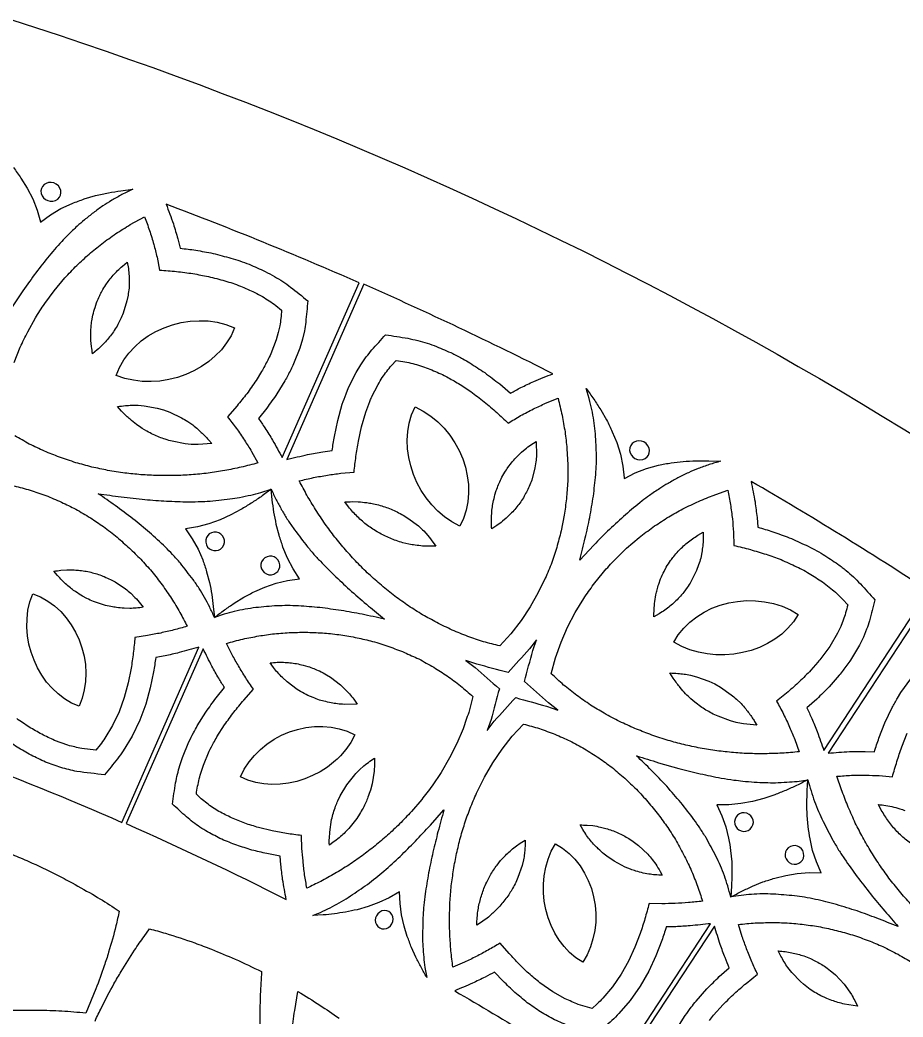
# Model space of a CAD drawing. Extents: x 10 to 990, y 10 to 990.
# Drawn here: x 649.5 to 756.5, y 846.1 to 966.9 of the extents above; entities that cross this region are included whole.
import ezdxf

# ---------------------------------------------------------------- set-up
doc = ezdxf.new("R2010")
doc.units = 0

msp = doc.modelspace()

# ---------------------------------------------------------------- linework, layer by layer
msp.add_lwpolyline([(648.54, 966.93), (651.4, 966), (654.26, 965.07), (657.11, 964.11), (659.95, 963.14), (662.78, 962.15), (665.61, 961.15), (668.43, 960.13), (671.24, 959.09), (674.04, 958.03), (676.83, 956.96), (679.62, 955.87), (682.39, 954.77), (685.16, 953.65), (687.92, 952.51), (690.67, 951.36), (693.41, 950.19), (696.15, 949), (698.87, 947.8), (701.59, 946.58), (704.3, 945.34), (707, 944.09), (709.69, 942.83), (712.37, 941.55), (715.04, 940.25), (717.71, 938.94), (720.36, 937.61), (723.01, 936.26), (725.64, 934.9), (728.27, 933.53), (730.88, 932.13), (733.49, 930.73), (736.09, 929.31), (738.68, 927.87), (741.26, 926.42), (743.83, 924.95), (746.39, 923.47), (748.94, 921.97), (751.48, 920.46), (754.01, 918.93), (756.53, 917.39), (759.04, 915.84)])
for points in [[(648.73, 949.06, -0.006482), (649.64, 947.77), (650.39, 946.56), (651.06, 945.25), (651.6, 943.86), (652, 942.48), (651.99, 942.47), (652.01, 942.44), (653.21, 943.31), (654.48, 944.07), (655.84, 944.7, -0.005993), (657.31, 945.23), (658.68, 945.64, -0.004539), (660.25, 945.97, -0.005183), (661.75, 946.23), (663.19, 946.41, 0.00704), (661.88, 945.77, 0.007037), (660.64, 945.07, 0.007346), (659.56, 944.39, 0.006828), (658.42, 943.56, 0.008319), (657.34, 942.7, 0.006422), (656.44, 941.93, 0.007886), (655.35, 940.88, 0.006685), (654.57, 940.08, 0.004213), (652.85, 938.11, 0.003002), (651.25, 936.04, 0.003605), (649.69, 933.84), (648.31, 931.78)], [(648.81, 925.42), (649.55, 927.27, -0.004389), (650.45, 929.13), (651.38, 930.82, -0.004314), (652.51, 932.55), (653.66, 934.12), (654.95, 935.66, -0.005008), (656.4, 937.18, -0.004978), (657.89, 938.55, -0.001008), (659.42, 939.8, -0.005139), (661.14, 941.03, -0.004987), (662.87, 942.12), (664.61, 943.08, -0.005447), (665.22, 941.42, -0.006071), (665.73, 939.73, -0.006066), (666.13, 938.18), (666.44, 936.61, -0.004158), (668.49, 936.45, -0.005153), (670.47, 936.19, -0.001127), (672.36, 935.84, -0.003793), (674.36, 935.31, -0.006777), (675.3, 935.02, -0.009289), (676.23, 934.68, -0.001068), (677.97, 933.91, -0.006663), (678.9, 933.4, -0.008596), (679.72, 932.89, -0.007647), (680.52, 932.33), (681.23, 931.76), (681.23, 931.76, -0.007162), (681.14, 930.77, -0.008583), (681, 929.87), (680.82, 929.04), (680.57, 928.17), (679.91, 926.45, -0.009757), (679.18, 925, -0.016739), (678.79, 924.32), (678.13, 923.22, -0.004066), (677.01, 921.64, -0.002935), (675.83, 920.18), (674.66, 918.83, -0.005789), (675.74, 917.44, -0.006047), (676.73, 915.99, -0.005944), (677.59, 914.64), (678.36, 913.25, -0.002495), (676.32, 912.73, -0.002814), (674.33, 912.32, -0.002955), (672.32, 912.01, -0.002636), (670.28, 911.81, -0.002794), (668.25, 911.71, -0.002935), (666.2, 911.71, -0.002478), (664.18, 911.82, 0.001086), (662.23, 912.02, -0.002367), (660.14, 912.35, 0.001131), (658.24, 912.75, 0.00127), (656.29, 913.28, -0.002791), (654.29, 913.95, 0.001011), (652.48, 914.67, 0.001049), (650.65, 915.54, 0.001099), (648.88, 916.52, 0.001308)], [(648.82, 910.47, -0.001039), (650.75, 909.96, -0.001043), (652.64, 909.32, -0.004491), (654.54, 908.5, -0.001168), (656.28, 907.65, -0.004458), (658.05, 906.6, -0.001172), (659.65, 905.53, -0.004928), (661.28, 904.25, -0.004478), (662.78, 902.92, -0.001188), (664.16, 901.58, -0.001215), (665.49, 900.1, -0.004659), (666.75, 898.46, -0.005262), (667.88, 896.83, -0.005261), (668.9, 895.14, -0.001052), (669.78, 893.46, -0.002377), (668.15, 893.01, -0.003386), (666.57, 892.64, -0.002275), (664.97, 892.34), (663.45, 892.11, -0.003552), (663.25, 890.21, -0.004682), (662.99, 888.37), (662.63, 886.62), (662.14, 884.83), (661.52, 883.11), (660.75, 881.45), (659.82, 879.89, -0.006589), (659.25, 879.09), (658.72, 878.43), (658.72, 878.43), (657, 878.63, 0.001121), (655.33, 879.04), (653.71, 879.63, 0.00111), (652.16, 880.37, 0.001086), (650.64, 881.24, -0.003263), (649.13, 882.27, -0.00206)], [(760.18, 897.48), (747.44, 878.09, -0.004948), (750.05, 878.27, -0.005308), (751.93, 878.29), (753.06, 878.26, -0.003786), (753.61, 879.91), (754.32, 881.75), (755.2, 883.6, -0.008292), (755.85, 884.75), (756.26, 885.45), (757.47, 887.11)], [(757.65, 859.6, -0.002627), (756.26, 861.16, -0.002704), (754.98, 862.75, -0.003038), (753.79, 864.39, -0.002631), (752.68, 866.11, -0.002697), (751.65, 867.87, 0.001253), (750.75, 869.61, -0.002059), (749.9, 871.54, -0.002966), (749.16, 873.42, 0.00098), (748.53, 875.28, -0.005425), (750.28, 875.4, -0.005209), (752.02, 875.41, -0.005576), (753.64, 875.36), (755.25, 875.22, -0.003118), (755.79, 877.08, -0.003619), (756.38, 878.84), (757.04, 880.51)], [(757.58, 867.05, -0.023407), (756.36, 868.05, -0.008108), (755.79, 868.61, -0.010185), (755.26, 869.2, -0.008238), (754.77, 869.83, -0.010225), (754.32, 870.49, -0.006371), (753.9, 871.19), (753.55, 871.86), (753.55, 871.86, -0.007149), (754.43, 871.75), (755.17, 871.62, -0.011467), (756.15, 871.34, -0.011545), (756.77, 871.14, -0.010777)], [(648.6, 865.8, -0.007783), (650.59, 864.96, -0.010186), (653.91, 863.39, -0.010067), (655.84, 862.36, -0.005437), (658.64, 860.78, -0.009944), (660.92, 859.35), (661.55, 858.94, -0.006831), (661.15, 857.17, -0.011075), (660.26, 853.96, -0.0096), (659.72, 852.31, -0.003502), (658.72, 849.52), (657.51, 846.58, 0.004732), (654.57, 846.82, 0.004578), (651.71, 846.92, 0.006073), (648.65, 846.89, 0.006043)], [(658.62, 845.63, -0.00597), (659.4, 847.27, -0.008679), (660.91, 850.14, -0.008318), (661.79, 851.63, -0.002868), (663.41, 854.22, -0.008584), (664.56, 855.88), (665.23, 856.8, -0.006664), (667.17, 856.26, -0.010791), (670.7, 855.09, -0.009835), (672.72, 854.32, -0.004728), (675.58, 853.13, -0.002396), (678.8, 851.63, 0.001779), (678.63, 848.86, 0.001617), (678.57, 846.15, 0.00286), (678.6, 843.21, 0.00287)], [(729.05, 844.56), (730.14, 846.3, -0.006968), (730.85, 847.29, -0.006765), (731.46, 848.05), (732.76, 849.53, -0.004349), (734.26, 851.01), (735.46, 852.07, -0.004631), (734.96, 853.31, -0.003391), (734.38, 854.88, 0.001505), (733.68, 857.13), (733.68, 857.13), (720.98, 837.78, -0.013282)], [(733.06, 845.69, -0.0124), (733.58, 846.34), (734.73, 847.62, -0.004657), (736.11, 848.97, -0.003809), (737.51, 850.19), (738.9, 851.3, -0.003766), (738.19, 852.82, -0.003853), (737.57, 854.39, -0.004019), (737.04, 855.84), (736.58, 857.33, -0.004908), (738.62, 857.51, -0.005088), (740.59, 857.57, -0.001313), (742.51, 857.52, -0.005057), (744.56, 857.33, -0.005342), (746.53, 857.03, -0.00525), (748.49, 856.6, -0.005606), (750.42, 856.06, -0.005024), (752.31, 855.39, -0.001153), (754.09, 854.64, -0.005319), (755.94, 853.71, -0.005422), (757.66, 852.7, -0.000999)], [(682.44, 844.26, -0.003427), (682.81, 846.89), (683.2, 849.2, -0.005532), (685.86, 847.55, -0.00429), (688.18, 845.99, -0.004533)]]:
    msp.add_lwpolyline(points, format="xyb")
for points in [[(653.83, 945.06), (654.09, 945.22), (654.29, 945.45), (654.42, 945.71), (654.48, 945.99), (654.46, 946.26), (654.36, 946.55), (654.18, 946.81), (653.92, 947.02), (653.62, 947.17), (653.3, 947.22), (652.99, 947.21), (652.71, 947.11), (652.46, 946.97), (652.26, 946.76), (652.12, 946.5), (652.05, 946.2), (652.08, 945.89), (652.2, 945.6), (652.38, 945.36), (652.61, 945.17), (652.89, 945.04), (653.19, 944.97), (653.51, 944.97), (653.83, 945.06)], [(675.52, 929.63), (675.1, 928.67), (674.55, 927.79), (673.93, 926.97), (673.19, 926.22), (672.4, 925.54), (671.53, 924.93), (670.58, 924.41), (669.61, 923.97), (668.59, 923.61), (667.55, 923.34), (666.48, 923.17), (665.4, 923.1), (664.33, 923.13), (663.27, 923.26), (662.21, 923.5), (661.19, 923.86), (661.58, 924.83), (662.11, 925.73), (662.71, 926.56), (663.42, 927.32), (664.21, 928.03), (665.07, 928.65), (665.99, 929.18), (666.98, 929.63), (668, 929.99), (669.06, 930.27), (670.14, 930.43), (671.22, 930.48), (672.33, 930.45), (673.41, 930.29), (674.48, 930.03), (675.52, 929.63)], [(697.4, 920.03), (698.39, 919.54), (699.32, 918.92), (700.16, 918.23), (700.94, 917.46), (701.63, 916.61), (702.23, 915.7), (702.76, 914.75), (703.18, 913.75), (703.51, 912.73), (703.73, 911.68), (703.86, 910.63), (703.88, 909.58), (703.78, 908.54), (703.58, 907.52), (703.26, 906.53), (702.82, 905.6), (701.86, 906.1), (700.97, 906.71), (700.15, 907.41), (699.41, 908.18), (698.73, 909.02), (698.14, 909.92), (697.63, 910.87), (697.21, 911.86), (696.87, 912.88), (696.63, 913.91), (696.48, 914.97), (696.45, 916.02), (696.51, 917.06), (696.69, 918.08), (696.98, 919.08), (697.4, 920.03)], [(724.99, 913.67), (725.27, 913.79), (725.51, 913.98), (725.67, 914.21), (725.78, 914.48), (725.8, 914.76), (725.75, 915.05), (725.62, 915.34), (725.4, 915.59), (725.12, 915.79), (724.82, 915.89), (724.51, 915.93), (724.22, 915.88), (723.95, 915.78), (723.72, 915.61), (723.54, 915.37), (723.42, 915.09), (723.4, 914.77), (723.47, 914.47), (723.61, 914.2), (723.8, 913.98), (724.05, 913.8), (724.34, 913.68), (724.65, 913.63), (724.99, 913.67)], [(672.11, 903.32), (672.26, 903.06), (672.47, 902.85), (672.73, 902.71), (673, 902.63), (673.28, 902.62), (673.56, 902.69), (673.83, 902.82), (674.05, 903.04), (674.22, 903.31), (674.3, 903.6), (674.3, 903.89), (674.22, 904.15), (674.07, 904.4), (673.87, 904.61), (673.61, 904.77), (673.32, 904.87), (673, 904.87), (672.71, 904.79), (672.46, 904.64), (672.27, 904.45), (672.12, 904.2), (672.04, 903.92), (672.03, 903.63), (672.11, 903.32)], [(680.92, 901.22), (680.76, 901.5), (680.57, 901.71), (680.32, 901.86), (680.04, 901.95), (679.75, 901.96), (679.46, 901.89), (679.19, 901.76), (678.97, 901.55), (678.8, 901.28), (678.72, 900.99), (678.72, 900.7), (678.79, 900.42), (678.94, 900.17), (679.13, 899.96), (679.39, 899.8), (679.68, 899.71), (679.99, 899.7), (680.28, 899.78), (680.53, 899.92), (680.75, 900.11), (680.9, 900.34), (680.99, 900.62), (680.99, 900.9), (680.92, 901.22)], [(656.68, 883.77), (655.77, 884.16), (654.92, 884.68), (654.14, 885.27), (653.42, 885.95), (652.75, 886.7), (652.17, 887.53), (651.66, 888.41), (651.23, 889.34), (650.87, 890.31), (650.61, 891.3), (650.43, 892.32), (650.36, 893.36), (650.37, 894.38), (650.49, 895.41), (650.71, 896.42), (651.06, 897.4), (652, 897.01), (652.88, 896.51), (653.7, 895.92), (654.45, 895.24), (655.13, 894.47), (655.72, 893.64), (656.25, 892.76), (656.68, 891.82), (657.03, 890.85), (657.28, 889.85), (657.44, 888.82), (657.5, 887.79), (657.45, 886.76), (657.3, 885.75), (657.05, 884.74), (656.68, 883.77)], [(743.84, 894.88), (743.27, 894.01), (742.58, 893.22), (741.83, 892.52), (740.98, 891.9), (740.09, 891.36), (739.13, 890.9), (738.11, 890.54), (737.08, 890.27), (736.01, 890.08), (734.94, 889.99), (733.86, 889.99), (732.79, 890.11), (731.73, 890.31), (730.71, 890.62), (729.71, 891.02), (728.76, 891.55), (729.3, 892.44), (729.97, 893.24), (730.7, 893.96), (731.53, 894.6), (732.42, 895.16), (733.37, 895.64), (734.37, 896), (735.41, 896.29), (736.48, 896.47), (737.57, 896.57), (738.67, 896.56), (739.74, 896.43), (740.83, 896.21), (741.87, 895.88), (742.88, 895.44), (743.84, 894.88)], [(736.14, 869.49), (736.26, 869.21), (736.43, 868.97), (736.65, 868.79), (736.91, 868.66), (737.18, 868.61), (737.48, 868.63), (737.76, 868.71), (738.02, 868.89), (738.22, 869.14), (738.35, 869.41), (738.4, 869.7), (738.37, 869.96), (738.26, 870.24), (738.1, 870.47), (737.87, 870.67), (737.59, 870.82), (737.28, 870.87), (736.98, 870.84), (736.71, 870.74), (736.49, 870.58), (736.3, 870.36), (736.18, 870.1), (736.12, 869.81), (736.14, 869.49)], [(717.71, 852.75), (716.88, 853.28), (716.12, 853.93), (715.45, 854.64), (714.85, 855.44), (714.32, 856.29), (713.88, 857.2), (713.52, 858.15), (713.25, 859.14), (713.06, 860.15), (712.96, 861.17), (712.95, 862.21), (713.05, 863.24), (713.23, 864.26), (713.52, 865.24), (713.91, 866.21), (714.41, 867.11), (715.28, 866.58), (716.06, 865.94), (716.77, 865.22), (717.4, 864.42), (717.94, 863.56), (718.39, 862.64), (718.77, 861.69), (719.04, 860.69), (719.22, 859.67), (719.3, 858.64), (719.29, 857.61), (719.18, 856.58), (718.96, 855.57), (718.65, 854.6), (718.24, 853.64), (717.71, 852.75)], [(744.49, 865.97), (744.38, 866.27), (744.23, 866.51), (744, 866.7), (743.74, 866.83), (743.46, 866.89), (743.17, 866.87), (742.88, 866.79), (742.62, 866.61), (742.41, 866.37), (742.28, 866.11), (742.23, 865.82), (742.26, 865.53), (742.36, 865.26), (742.52, 865.02), (742.75, 864.82), (743.01, 864.69), (743.32, 864.62), (743.62, 864.65), (743.9, 864.75), (744.14, 864.9), (744.33, 865.11), (744.46, 865.36), (744.51, 865.65), (744.49, 865.97)], [(693.39, 858.96), (693.11, 858.83), (692.89, 858.63), (692.73, 858.39), (692.62, 858.13), (692.58, 857.86), (692.61, 857.57), (692.71, 857.31), (692.9, 857.08), (693.13, 856.9), (693.39, 856.8), (693.67, 856.79), (693.94, 856.85), (694.19, 856.97), (694.41, 857.16), (694.59, 857.4), (694.71, 857.68), (694.75, 857.98), (694.7, 858.27), (694.59, 858.53), (694.44, 858.73), (694.22, 858.89), (693.96, 858.99), (693.68, 859.02), (693.39, 858.96)]]:
    msp.add_lwpolyline(points, close=True)
for points in [[(681.3, 913.89), (690.61, 935.08, 0.013098), (667.23, 944.6, -0.001447), (668.11, 942.22, -0.003824), (668.65, 940.4), (668.95, 939.26, -0.005336), (670.81, 939.03, -0.001286), (672.91, 938.64, -0.003702), (675.09, 938.06, -0.006594), (676.17, 937.73, -0.008119), (677.29, 937.32, -0.001098), (679.25, 936.45, -0.006132), (680.37, 935.84, -0.008407), (681.36, 935.23, -0.005993), (682.32, 934.55, -0.001259), (684.39, 932.9, -0.004169), (684.14, 930.3, -0.007625), (683.98, 929.24), (683.75, 928.23), (683.43, 927.17), (682.68, 925.24, -0.008833), (681.98, 923.85, -0.016802), (681.61, 923.18), (680.66, 921.63, -0.003624), (679.42, 919.9), (678.41, 918.65, -0.006727), (679.2, 917.49, -0.005784), (680.13, 916.01, -0.001441), (681.3, 913.89)], [(662.52, 937.58), (662.66, 936.79, -0.007262), (662.73, 935.91, -0.010314), (662.75, 935.12), (662.73, 934.42, -0.007648), (662.61, 933.57), (662.48, 932.88), (662.04, 931.4, -0.008034), (661.71, 930.65), (661.39, 930.02, -0.008382), (660.95, 929.31, -0.010194), (660.5, 928.67, -0.010528), (660.01, 928.07, -0.009771), (659.47, 927.5, -0.007454), (658.88, 926.95), (658.32, 926.48, -0.006907), (658.18, 927.34), (658.1, 928.07, -0.011351), (658.11, 929.13, -0.01827), (658.14, 929.77, -0.011985), (658.22, 930.47), (658.35, 931.16, -0.011914), (658.61, 932.1), (658.78, 932.64, -0.011546), (659.18, 933.53, -0.01483), (659.47, 934.09, -0.012521), (659.91, 934.81, -0.012113), (660.31, 935.39, -0.011593), (660.81, 935.99, -0.008817), (661.35, 936.56, -0.010251), (661.94, 937.11), (662.52, 937.58)], [(714.09, 924.06, 0.013328), (691.2, 934.89), (681.84, 913.66, -0.004948), (684.38, 914.27, -0.005308), (686.22, 914.6), (687.35, 914.75, -0.003786), (687.62, 916.47), (688.02, 918.4), (688.58, 920.37, -0.008292), (689.03, 921.61), (689.33, 922.37), (690.25, 924.21), (690.81, 925.15, -0.006908), (691.49, 926.1, -0.007455), (692.16, 926.94, -0.000749), (693.83, 928.78, -0.001707), (696.52, 928.35, -0.006444), (697.72, 928.08, -0.006987), (698.86, 927.76, -0.007603), (699.98, 927.36, -0.001296), (701.96, 926.51, -0.006752), (703.19, 925.85, -0.006999), (704.05, 925.36, -0.001309), (705.84, 924.19, -0.004398), (707.65, 922.82), (708.96, 921.71, -0.006506), (710.21, 922.37, -0.005615), (711.79, 923.12, -0.001264), (714.09, 924.06)], [(695.12, 925.68, -0.006748), (696.17, 925.51, -0.007662), (697.12, 925.29, -0.009078), (698.06, 925.03, -0.008251), (698.98, 924.7, -0.001046), (700.73, 923.95, -0.010498), (702.13, 923.18, -0.01928), (702.85, 922.74), (704.14, 921.9, -0.004827), (705.79, 920.65, -0.00459), (707.3, 919.37, -0.001139), (708.69, 918.07, -0.005896), (710.19, 918.98, -0.005692), (711.75, 919.79, -0.005724), (713.21, 920.48), (714.72, 921.09, -0.005399), (715.22, 919.02, -0.005339), (715.57, 917.01, -0.004521), (715.8, 914.98), (715.92, 913.03, -0.001012), (715.9, 911, -0.004571), (715.74, 908.9, -0.004588), (715.47, 906.91), (715.1, 905.01, -0.004052), (714.56, 903.01), (713.97, 901.18, -0.004136), (713.17, 899.27), (712.33, 897.55), (711.34, 895.81), (710.24, 894.15), (709.01, 892.56), (707.67, 891.07, 0.001163), (705.7, 891.58, 0.001288), (703.78, 892.23, 0.001078), (701.9, 892.99, -0.002428), (700.02, 893.91, 0.001017), (698.31, 894.85, 0.001059), (696.6, 895.92, 0.001246), (694.95, 897.1, -0.002627), (693.32, 898.42, -0.002704), (691.79, 899.77, -0.003038), (690.35, 901.19, -0.002631), (688.97, 902.71, -0.002697), (687.67, 904.27, 0.001253), (686.5, 905.84, -0.002059), (685.34, 907.6, -0.002966), (684.29, 909.34, 0.00098), (683.37, 911.07, -0.005425), (685.07, 911.47, -0.005209), (686.79, 911.77, -0.005576), (688.39, 911.99), (690.01, 912.12, -0.003118), (690.23, 914.04, -0.003619), (690.53, 915.87), (690.91, 917.63), (691.43, 919.41, -0.010251), (691.9, 920.68, -0.017147), (692.12, 921.2), (692.92, 922.76, -0.008963), (693.43, 923.6, -0.008119), (693.96, 924.34, -0.008347), (694.54, 925.05), (695.12, 925.68)], [(717.36, 901.48, 0.003736), (718.03, 904.16, 0.003279), (718.57, 906.65, 0.003993), (719.01, 909.23, 0.003622), (719.29, 911.83, 0.005429), (719.37, 913.13, 0.006824), (719.38, 914.46, 0.004458), (719.23, 917.09, 0.007232), (719.08, 918.39, 0.005343), (718.83, 919.72, 0.00686), (718.51, 921.04), (718.14, 922.28, -0.003916), (719.06, 920.97, -0.004838), (719.89, 919.7), (720.61, 918.46, -0.006482), (721.3, 917.03), (721.84, 915.72), (722.29, 914.31), (722.59, 912.85), (722.75, 911.43), (722.75, 911.42), (722.76, 911.38), (724.09, 912.05), (725.46, 912.59), (726.9, 912.98, -0.005993), (728.45, 913.27), (729.87, 913.44, -0.004539), (731.46, 913.52, -0.005183), (732.99, 913.52), (734.44, 913.46, 0.00704), (733.04, 913.05, 0.007037), (731.7, 912.56, 0.007346), (730.53, 912.07, 0.006828), (729.26, 911.43, 0.008319), (728.06, 910.77, 0.006422), (727.05, 910.15, 0.007886), (725.8, 909.3, 0.006685), (724.9, 908.64, 0.004213), (722.88, 906.97, 0.003002), (720.95, 905.2, 0.003605), (719.05, 903.29), (717.36, 901.48)], [(672.75, 915.59), (671.13, 915.47, -0.009523), (670.25, 915.5), (669.53, 915.56), (667.96, 915.87, -0.009569), (667.13, 916.11, -0.008916), (666.39, 916.38, -0.009999), (665.67, 916.69, -0.010998), (664.89, 917.1), (664.34, 917.42, -0.0082), (663.63, 917.92, -0.012802), (662.86, 918.54, -0.014652), (662.39, 918.95, -0.007995), (661.84, 919.52), (661.35, 920.08, -0.010681), (662.31, 920.2, -0.012507), (663.04, 920.24, -0.010531), (663.85, 920.23), (664.58, 920.17), (666.15, 919.88), (666.92, 919.67), (667.66, 919.39), (669.1, 918.71, -0.009389), (669.84, 918.27), (670.45, 917.86, -0.010474), (671.13, 917.3, -0.013066), (672.08, 916.37, -0.03201), (672.42, 915.99), (672.75, 915.59)], [(712.06, 915.84, -0.009697), (712.1, 914.88), (712.11, 914.22, -0.010466), (712.04, 913.37), (711.93, 912.66), (711.53, 911.17, -0.007965), (711.22, 910.4, -0.010934), (710.89, 909.7, -0.010853), (710.52, 909.04, -0.009485), (710.09, 908.39, -0.011478), (709.62, 907.77, -0.010216), (709.1, 907.19, -0.012307), (708.44, 906.56), (708.01, 906.18, -0.006912), (707.31, 905.66), (706.69, 905.26, -0.006924), (706.66, 906.13), (706.67, 906.87, -0.008811), (706.74, 907.72, -0.010667), (706.87, 908.49, -0.012969), (707.08, 909.38), (707.23, 909.91, -0.008534), (707.82, 911.33, -0.009798), (708.28, 912.12, -0.012624), (708.65, 912.71), (709.07, 913.27, -0.010084), (709.64, 913.9, -0.013033), (710.3, 914.55), (710.73, 914.92, -0.00791), (711.43, 915.44), (712.06, 915.84)], [(746.95, 878.4), (759.62, 897.77, 0.013098), (738.12, 911.01, -0.001447), (738.6, 908.52, -0.003824), (738.84, 906.64), (738.94, 905.47, -0.005336), (740.74, 904.92, -0.001286), (742.75, 904.19, -0.003702), (744.8, 903.27, -0.006594), (745.82, 902.76, -0.008119), (746.85, 902.17, -0.001098), (748.64, 900.99, -0.006132), (749.65, 900.2, -0.008407), (750.52, 899.44, -0.005993), (751.36, 898.61, -0.001259), (753.13, 896.65, -0.004169), (752.46, 894.12, -0.007625), (752.12, 893.1), (751.73, 892.14), (751.24, 891.15), (750.18, 889.37, -0.008833), (749.26, 888.12, -0.016802), (748.78, 887.52), (747.59, 886.14, -0.003624), (746.09, 884.64), (744.88, 883.57, -0.006727), (745.47, 882.3, -0.005784), (746.14, 880.69, -0.001441), (746.95, 878.4)], [(659.01, 909.52, 0.00127), (661.77, 909.14), (664.32, 908.85, 0.001518), (666.95, 908.64, 0.001719), (669.58, 908.54, 0.005816), (671.12, 908.56, 0.004963), (672.21, 908.6, 0.004373), (673.6, 908.73, 0.006951), (674.96, 908.89, 0.00627), (676.13, 909.07, 0.005509), (677.5, 909.36, 0.005433), (678.72, 909.67), (679.95, 910.06, -0.003399), (678.73, 909.16, -0.004054), (677.53, 908.36, -0.004482), (676.3, 907.61), (675.09, 906.96), (673.78, 906.37), (672.41, 905.88), (671.02, 905.51), (669.58, 905.26), (670.39, 904.06), (671.1, 902.81), (671.66, 901.5, -0.006218), (672.14, 900.07), (672.49, 898.76, -0.004965), (672.76, 897.29, -0.004544), (672.95, 895.87), (673.08, 894.52, 0.006063), (672.51, 895.78, 0.006189), (671.89, 896.95, 0.006796), (671.23, 898.05, 0.005808), (670.49, 899.12, 0.001454), (668.96, 901.1, 0.007169), (668, 902.16, 0.00603), (667.14, 903.05, 0.004313), (665.22, 904.82, 0.003675), (663.21, 906.48, 0.004535), (661.05, 908.09, 0.00168), (659.01, 909.52)], [(693.68, 894.33, 0.004068), (690.97, 894.91, 0.003593), (688.46, 895.37, 0.004188), (685.87, 895.72, 0.004559), (683.27, 895.93, 0.007049), (681.91, 895.96, 0.007924), (680.67, 895.94, 0.00461), (678.1, 895.72, 0.006644), (676.81, 895.53, 0.008101), (675.49, 895.25, 0.007388), (674.28, 894.93), (673.1, 894.54, -0.004712), (674.3, 895.44, -0.004571), (675.48, 896.25), (676.63, 896.97, -0.006573), (677.96, 897.66), (679.21, 898.21), (680.55, 898.68), (681.95, 899), (683.4, 899.21), (682.62, 900.43), (681.94, 901.72), (681.39, 903.05, -0.004781), (680.93, 904.48), (680.58, 905.81, -0.003813), (680.3, 907.29, -0.005345), (680.09, 908.78), (679.96, 910.07, 0.004957), (680.56, 908.79, 0.003628), (681.19, 907.62, 0.005063), (681.87, 906.48, 0.004295), (682.61, 905.4, -0.00142), (684.14, 903.36, 0.00338), (685.04, 902.29, 0.003235), (685.92, 901.33, 0.001129), (687.78, 899.46, 0.000888), (689.71, 897.68, 0.001621), (691.76, 895.91, -0.001279), (693.68, 894.33)], [(749.83, 896.04, -0.007162), (749.57, 895.08, -0.008583), (749.29, 894.21), (748.98, 893.43), (748.58, 892.61), (747.65, 891.02, -0.009757), (746.69, 889.71, -0.016739), (746.19, 889.11), (745.36, 888.13, -0.004066), (743.99, 886.76, -0.002935), (742.6, 885.51), (741.21, 884.37, -0.005789), (742.05, 882.82, -0.006047), (742.79, 881.23, -0.005944), (743.42, 879.75), (743.95, 878.25, -0.002495), (741.85, 878.08, -0.002814), (739.82, 878.01, -0.002955), (737.79, 878.03, -0.002636), (735.74, 878.17, -0.002794), (733.72, 878.4, -0.002935), (731.7, 878.74, -0.002478), (729.72, 879.18, 0.001086), (727.83, 879.69, -0.002367), (725.83, 880.37, 0.001131), (724.02, 881.08, 0.00127), (722.18, 881.92, -0.002791), (720.32, 882.91, 0.001011), (718.65, 883.91, 0.001049), (716.99, 885.08, 0.001099), (715.4, 886.34, 0.001308), (713.9, 887.7), (714.43, 889.64), (715.09, 891.52), (715.88, 893.34), (716.8, 895.12), (717.84, 896.83, -0.004389), (719.03, 898.51), (720.22, 900.02, -0.004314), (721.63, 901.55), (723.02, 902.91), (724.54, 904.21, -0.005008), (726.22, 905.47, -0.004978), (727.92, 906.58, -0.001008), (729.63, 907.57, -0.005139), (731.53, 908.49, -0.004987), (733.42, 909.28), (735.29, 909.94, -0.005447), (735.62, 908.2, -0.006071), (735.85, 906.46, -0.006066), (735.99, 904.86), (736.03, 903.26, -0.004158), (738.03, 902.76, -0.005153), (739.94, 902.18, -0.001127), (741.75, 901.53, -0.003793), (743.63, 900.68, -0.006777), (744.51, 900.24, -0.009289), (745.37, 899.74, -0.001068), (746.96, 898.7, -0.006663), (747.79, 898.05, -0.008596), (748.52, 897.41, -0.007647), (749.22, 896.72), (749.83, 896.04)], [(688.89, 908.52, -0.007149), (689.77, 908.56), (690.52, 908.55, -0.011467), (691.54, 908.44, -0.011545), (692.18, 908.34, -0.010777), (692.97, 908.16, -0.009122), (693.73, 907.93, -0.010429), (694.49, 907.65, -0.010063), (695.21, 907.32, -0.012635), (695.97, 906.91), (696.52, 906.57), (697.8, 905.61, -0.010417), (698.44, 905.01), (698.94, 904.47, -0.012837), (699.6, 903.61), (699.92, 903.17, -0.007892), (699.03, 903.15), (698.3, 903.18, -0.006883), (697.42, 903.28, -0.00865), (696.64, 903.41), (695.93, 903.57, -0.006775), (695.11, 903.84, -0.009251), (694.37, 904.12, -0.00944), (693.65, 904.44, -0.023407), (692.28, 905.23, -0.008108), (691.63, 905.68, -0.010185), (691.01, 906.18, -0.008238), (690.42, 906.72, -0.010225), (689.87, 907.3, -0.006371), (689.34, 907.92), (688.89, 908.52)], [(732.33, 904.86), (732.33, 904.06, -0.007262), (732.26, 903.18, -0.010314), (732.15, 902.4), (732.01, 901.71, -0.007648), (731.76, 900.89), (731.51, 900.23), (730.83, 898.85, -0.008034), (730.38, 898.16), (729.97, 897.59, -0.008382), (729.42, 896.96, -0.010194), (728.87, 896.41, -0.010528), (728.29, 895.89, -0.009771), (727.66, 895.42, -0.007454), (726.99, 894.98), (726.35, 894.6, -0.006907), (726.36, 895.47), (726.41, 896.21, -0.011351), (726.59, 897.26, -0.01827), (726.73, 897.88, -0.011985), (726.92, 898.55), (727.16, 899.22, -0.011914), (727.57, 900.1), (727.83, 900.6, -0.011546), (728.37, 901.41, -0.01483), (728.74, 901.93, -0.012521), (729.3, 902.56, -0.012113), (729.79, 903.06, -0.011593), (730.38, 903.58, -0.008817), (731.01, 904.05, -0.010251), (731.68, 904.49), (732.33, 904.86)], [(664.45, 895.76, -0.006926), (663.61, 895.66, -0.010114), (662.82, 895.62), (662.13, 895.64, -0.009923), (661.23, 895.73, -0.011977), (660.54, 895.84), (659.87, 895.99), (658.44, 896.46, -0.010967), (657.64, 896.83), (657.08, 897.11, -0.011773), (656.28, 897.63, -0.012329), (655.77, 897.99, -0.009134), (655.19, 898.48, -0.010552), (654.62, 899, -0.011043), (654.05, 899.63), (653.63, 900.13, -0.007447), (654.47, 900.25), (655.19, 900.3, -0.010234), (656.1, 900.28, -0.010885), (656.79, 900.23, -0.011944), (657.55, 900.12, -0.009267), (658.3, 899.95, -0.011304), (659.03, 899.74, -0.010564), (659.74, 899.47, -0.013191), (660.49, 899.12), (661.04, 898.84), (662.3, 897.99, -0.010593), (662.94, 897.45), (663.45, 896.96, -0.01305), (664.13, 896.17), (664.45, 895.76)], [(670.89, 873.1, -0.006083), (671.05, 874.08, -0.008381), (671.24, 874.97, -0.009702), (671.51, 875.9), (671.75, 876.64), (672.46, 878.33, -0.009505), (672.98, 879.33, -0.0124), (673.39, 880.06), (674.31, 881.51, -0.004657), (675.45, 883.07, -0.003809), (676.63, 884.51), (677.82, 885.83, -0.003766), (676.87, 887.22, -0.003853), (676, 888.66, -0.004019), (675.23, 890), (674.54, 891.39, -0.004908), (676.52, 891.91, -0.005088), (678.45, 892.29, -0.001313), (680.36, 892.56, -0.005057), (682.41, 892.71, -0.005342), (684.41, 892.73, -0.00525), (686.41, 892.64, -0.005606), (688.4, 892.42, -0.005024), (690.37, 892.07, -0.001153), (692.25, 891.63, -0.005319), (694.23, 891.01, -0.005422), (696.1, 890.29, -0.000999), (697.85, 889.5, -0.005318), (699.66, 888.49, -0.001061), (701.28, 887.45, -0.001302), (702.9, 886.26, -0.001164), (704.41, 884.94), (703.9, 883, -0.004427), (703.21, 881.05), (702.46, 879.27), (701.57, 877.5), (700.56, 875.76), (699.45, 874.11, -0.00328), (698.2, 872.48), (696.95, 871, -0.003133), (695.53, 869.51, -0.003097), (694.07, 868.14, -0.003103), (692.55, 866.85, -0.002729), (690.98, 865.65, -0.003329), (689.36, 864.52, -0.002784), (687.68, 863.49, -0.002622), (685.97, 862.55, 0.001228), (684.29, 861.72, -0.003312), (684.01, 863.35, -0.003801), (683.82, 865.02, -0.004162), (683.69, 866.55), (683.63, 868.1, -0.002248), (681.82, 868.35, -0.003639), (680.08, 868.67), (678.44, 869.06, 0.001103), (676.76, 869.59, -0.004906), (675.17, 870.23, 0.001158), (673.63, 871.03, -0.009257), (672.85, 871.51, -0.007853), (672.15, 872.02, -0.006145), (671.48, 872.57), (670.89, 873.1)], [(706.12, 880.81), (707, 881.95, -0.000995), (709.59, 884.81, -0.002096), (713.32, 883.78), (714.68, 883.28), (713.55, 884.18, 0.002095), (710.66, 886.78, 0.000988), (711.66, 890.52), (712.12, 891.83), (711.25, 890.72, 0.001), (708.67, 887.86, 0.002416), (704.9, 888.85), (703.56, 889.31), (704.69, 888.47, -0.002426), (707.61, 885.89, -0.000992), (706.61, 882.16), (706.12, 880.81)], [(641.96, 877.8, -0.013094), (661.87, 869.7), (671.2, 890.93, -0.000937), (668.8, 890.27, -0.002796), (667.1, 889.87), (665.97, 889.66, -0.004801), (665.71, 887.94), (665.31, 886.01), (664.75, 884.02), (664.03, 882.07), (663.12, 880.16), (662.04, 878.36, -0.005631), (661.34, 877.4, 0.000825), (659.77, 875.45, 0.002062), (656.42, 875.86, 0.001351), (654.47, 876.33, 0.001077), (652.62, 877, 0.001279), (650.86, 877.84, 0.001112), (649.18, 878.81, -0.002624), (647.54, 879.92), (646.34, 880.83, -0.004239), (645.33, 880.05, -0.002406), (643.92, 879.07, 0.00144), (641.96, 877.8)], [(671.72, 890.72), (662.37, 869.55, -0.013282), (681.77, 860.37, -0.001905), (681.35, 862.78, -0.003677), (681.14, 864.57), (681.04, 865.62, -0.003745), (679.42, 865.91, 0.001114), (677.62, 866.35, 0.001349), (675.78, 866.92, -0.004855), (673.97, 867.65, 0.001333), (672.26, 868.54, -0.007078), (671.32, 869.12, -0.007069), (670.48, 869.72, -0.006348), (669.7, 870.36, 0.001644), (667.99, 871.91, -0.002175), (668.38, 874.47, -0.007314), (668.6, 875.54, -0.005317), (668.89, 876.57), (669.21, 877.56), (670, 879.46, -0.006968), (670.54, 880.55, -0.006765), (671.01, 881.4), (672.05, 883.07, -0.004349), (673.29, 884.78), (674.3, 886.03, -0.004631), (673.6, 887.17, -0.003391), (672.78, 888.62, 0.001505), (671.72, 890.72)], [(679.83, 889.03, -0.008917), (680.68, 889.09, -0.009991), (681.47, 889.09, -0.010063), (682.24, 889.04, -0.011836), (683.01, 888.93, -0.011927), (683.82, 888.75), (684.42, 888.59, -0.011214), (685.82, 888.04, -0.012497), (686.68, 887.58), (687.15, 887.3), (688.36, 886.36), (689.44, 885.28, -0.010371), (689.98, 884.61), (690.39, 884.02), (688.82, 883.99, -0.009634), (687.98, 884.06, -0.009046), (687.23, 884.18, -0.013189), (686.35, 884.38), (685.81, 884.52, -0.007543), (685.04, 884.81), (684.42, 885.07, -0.01208), (683.52, 885.57), (683.1, 885.81), (681.89, 886.72), (681.32, 887.24, -0.009064), (680.75, 887.84, -0.008391), (680.25, 888.45), (679.83, 889.03)], [(738.8, 881.49), (737.18, 881.64, -0.009523), (736.31, 881.81), (735.61, 881.99), (734.12, 882.55, -0.009569), (733.34, 882.92, -0.008916), (732.65, 883.31, -0.009999), (731.99, 883.74, -0.010998), (731.3, 884.27), (730.8, 884.68, -0.0082), (730.19, 885.28, -0.012802), (729.53, 886.03, -0.014652), (729.14, 886.51, -0.007995), (728.68, 887.16), (728.29, 887.8, -0.010681), (729.25, 887.75, -0.012507), (729.99, 887.67, -0.010531), (730.78, 887.53), (731.49, 887.35), (733, 886.8), (733.72, 886.47), (734.4, 886.08), (735.71, 885.17, -0.009389), (736.37, 884.61), (736.9, 884.1, -0.010474), (737.48, 883.44, -0.013066), (738.26, 882.37, -0.03201), (738.54, 881.93), (738.8, 881.49)], [(676.24, 875.22), (676.7, 876.15), (677.28, 877.02), (677.92, 877.81), (678.65, 878.53), (679.45, 879.19), (680.32, 879.77), (681.22, 880.25), (682.18, 880.65), (683.16, 880.96), (684.18, 881.19), (685.2, 881.31), (686.21, 881.31), (687.23, 881.23), (688.21, 881.03), (689.18, 880.73), (690.1, 880.29), (689.61, 879.37), (689.01, 878.53), (688.35, 877.75, -0.007354), (687.53, 877), (686.78, 876.4), (685.91, 875.84), (684.98, 875.37), (684.02, 874.97), (683.05, 874.66), (682.06, 874.44), (681.05, 874.32), (680.05, 874.3), (679.06, 874.36), (678.09, 874.54), (677.14, 874.82), (676.24, 875.22)], [(718.84, 847.15), (717.18, 847.63, 0.001121), (715.6, 848.31), (714.1, 849.15, 0.00111), (712.69, 850.13, 0.001086), (711.33, 851.25, -0.003263), (710.01, 852.51, -0.00206), (708.81, 853.8), (707.7, 855.06, -0.002396), (706.24, 854.21, -0.00332), (704.81, 853.44, -0.00246), (703.38, 852.76), (701.98, 852.14, -0.002996), (701.74, 854.14, -0.002436), (701.61, 856.08, -0.003213), (701.56, 858.04, -0.002916), (701.63, 860.02, -0.003091), (701.79, 862, -0.002843), (702.06, 863.96, -0.003537), (702.43, 865.93, -0.003323), (702.9, 867.87, -0.003739), (703.48, 869.77, -0.004022), (704.16, 871.64, -0.004055), (704.95, 873.47), (705.82, 875.19), (706.82, 876.9), (707.94, 878.55), (709.17, 880.13), (710.52, 881.61, -0.001311), (712.46, 881.07, -0.001103), (714.35, 880.38, -0.001039), (716.17, 879.56, -0.001043), (717.93, 878.61, -0.004491), (719.67, 877.5, -0.001168), (721.24, 876.37, -0.004458), (722.81, 875.04, -0.001172), (724.22, 873.72, -0.004928), (725.62, 872.19, -0.004478), (726.88, 870.63, -0.001188), (728.02, 869.08, -0.001215), (729.09, 867.4, -0.004659), (730.06, 865.58, -0.005262), (730.91, 863.79, -0.005261), (731.64, 861.95, -0.001052), (732.23, 860.15, -0.002377), (730.54, 859.97, -0.003386), (728.93, 859.87, -0.002275), (727.3, 859.84), (725.76, 859.86, -0.003552), (725.25, 858.02, -0.004682), (724.69, 856.25), (724.05, 854.58), (723.27, 852.89), (722.38, 851.3), (721.34, 849.79), (720.17, 848.4, -0.006589), (719.47, 847.71), (718.84, 847.15)], [(687.01, 866.95, -0.009172), (687.01, 867.8), (687.05, 868.51), (687.29, 870.05, -0.010229), (687.5, 870.86, -0.011643), (687.77, 871.65, -0.010333), (688.04, 872.3), (688.33, 872.93), (689.11, 874.24), (690.08, 875.47, -0.009735), (690.67, 876.07), (691.19, 876.55, -0.010506), (691.93, 877.1), (692.47, 877.48), (692.48, 876.69), (692.43, 875.91), (692.18, 874.36), (691.99, 873.62, -0.011416), (691.69, 872.76, -0.010526), (691.43, 872.11, -0.010041), (691.09, 871.43, -0.012536), (690.67, 870.7), (690.33, 870.18), (689.38, 868.97, -0.008639), (688.79, 868.36, -0.011056), (688.21, 867.84, -0.012065), (687.47, 867.28), (687.01, 866.95)], [(724.25, 877.76, 0.00127), (726.9, 876.93), (729.38, 876.23, 0.001518), (731.93, 875.59, 0.001719), (734.51, 875.06, 0.005816), (736.04, 874.83, 0.004963), (737.11, 874.69, 0.004373), (738.5, 874.58, 0.006951), (739.87, 874.52, 0.00627), (741.06, 874.5, 0.005509), (742.46, 874.57, 0.005433), (743.71, 874.67), (744.99, 874.85, -0.003399), (743.64, 874.17, -0.004054), (742.32, 873.57, -0.004482), (740.98, 873.04), (739.68, 872.6), (738.29, 872.23), (736.87, 871.97), (735.43, 871.83), (733.97, 871.82), (734.57, 870.5), (735.06, 869.15), (735.4, 867.77, -0.006218), (735.64, 866.28), (735.77, 864.93, -0.004965), (735.8, 863.43, -0.004544), (735.75, 862), (735.65, 860.65, 0.006063), (735.3, 861.99, 0.006189), (734.88, 863.24, 0.006796), (734.41, 864.43, 0.005808), (733.86, 865.62, 0.001454), (732.67, 867.82, 0.007169), (731.9, 869.03, 0.00603), (731.2, 870.04, 0.004313), (729.6, 872.1, 0.003675), (727.89, 874.07, 0.004535), (726.03, 876.02, 0.00168), (724.25, 877.76)], [(755.94, 857.07, 0.004068), (753.37, 858.09, 0.003593), (750.97, 858.96, 0.004188), (748.46, 859.73, 0.004559), (745.93, 860.37, 0.007049), (744.6, 860.62, 0.007924), (743.38, 860.8, 0.00461), (740.81, 861.01, 0.006644), (739.5, 861.03, 0.008101), (738.15, 860.97, 0.007388), (736.91, 860.85), (735.68, 860.66, -0.004712), (737.01, 861.36, -0.004571), (738.3, 861.96), (739.56, 862.48, -0.006573), (740.99, 862.94), (742.31, 863.28), (743.71, 863.52), (745.15, 863.61), (746.61, 863.58), (746.04, 864.91), (745.58, 866.3), (745.26, 867.69, -0.004781), (745.04, 869.19), (744.91, 870.55, -0.003813), (744.88, 872.06, -0.005345), (744.92, 873.56), (745, 874.86, 0.004957), (745.38, 873.5, 0.003628), (745.81, 872.24, 0.005063), (746.3, 871, 0.004295), (746.85, 869.81, -0.00142), (748.02, 867.55, 0.00338), (748.73, 866.35, 0.003235), (749.44, 865.26, 0.001129), (750.97, 863.11, 0.000888), (752.58, 861.03, 0.001621), (754.31, 858.95, -0.001279), (755.94, 857.07)], [(700.89, 871.2, 0.002041), (700.17, 868.56, 0.001577), (699.56, 866.1, 0.001976), (699.03, 863.57, 0.001605), (698.62, 861.02, 0.005455), (698.46, 859.66, 0.005902), (698.36, 858.46, 0.001768), (698.3, 855.92, 0.005025), (698.34, 854.64, 0.004159), (698.44, 853.38, 0.004907), (698.6, 852.1), (698.81, 850.91, -0.002751), (698.12, 852.15, -0.003329), (697.5, 853.36), (696.96, 854.54, -0.004722), (696.46, 855.88), (696.07, 857.14), (695.76, 858.48), (695.58, 859.87), (695.5, 861.29), (694.27, 860.57), (693, 859.98), (691.7, 859.5), (690.38, 859.12, -0.003807), (688.97, 858.83, -0.003811), (687.62, 858.62, -0.003587), (686.27, 858.48), (684.99, 858.4, 0.005106), (686.23, 858.93, 0.003181), (687.38, 859.5, 0.00532), (688.49, 860.1, 0.004415), (689.58, 860.78, -0.001308), (691.62, 862.18, -0.001078), (693.63, 863.79, 0.001799), (695.59, 865.58, 0.001295), (697.43, 867.41, 0.002113), (699.25, 869.36), (700.89, 871.2)], [(727.35, 863.29, -0.006926), (726.5, 863.34, -0.010114), (725.72, 863.43), (725.04, 863.56, -0.009923), (724.16, 863.8, -0.011977), (723.5, 864.02), (722.87, 864.28), (721.53, 864.98, -0.010967), (720.81, 865.47), (720.3, 865.84, -0.011773), (719.6, 866.49, -0.012329), (719.16, 866.93, -0.009134), (718.66, 867.5, -0.010552), (718.19, 868.11, -0.011043), (717.73, 868.82), (717.39, 869.39, -0.007447), (718.25, 869.36), (718.96, 869.3, -0.010234), (719.85, 869.13, -0.010885), (720.53, 868.96, -0.011944), (721.26, 868.73, -0.009267), (721.97, 868.44, -0.011304), (722.66, 868.11, -0.010564), (723.31, 867.73, -0.013191), (724, 867.26), (724.49, 866.89), (725.6, 865.85, -0.010593), (726.14, 865.21), (726.56, 864.65, -0.01305), (727.09, 863.75), (727.35, 863.29)], [(704.88, 857.26, -0.010425), (704.93, 858.18, -0.01065), (705, 858.9, -0.008745), (705.14, 859.67, -0.009786), (705.32, 860.42, -0.00857), (705.55, 861.16, -0.010135), (705.82, 861.88, -0.01156), (706.17, 862.63, -0.010575), (706.5, 863.25, -0.009307), (706.9, 863.9, -0.008306), (707.34, 864.53), (707.77, 865.08, -0.009335), (708.35, 865.69, -0.025184), (709.52, 866.73, -0.008899), (710.15, 867.18), (710.76, 867.56, -0.011444), (710.72, 866.56, -0.013689), (710.66, 865.92, -0.010317), (710.53, 865.15), (710.37, 864.46), (709.87, 863.01, -0.010614), (709.52, 862.24, -0.012356), (709.12, 861.52, -0.010562), (708.75, 860.93, -0.008612), (708.29, 860.3, -0.010428), (707.81, 859.7, -0.013033), (707.17, 859.04, -0.012724), (706.71, 858.6, -0.010266), (706.13, 858.11, -0.011015), (705.43, 857.62), (704.88, 857.26)], [(702.21, 849.28, -0.013094), (720.51, 838.02), (733.21, 857.42, -0.000937), (730.73, 857.16, -0.002796), (728.99, 857.05), (727.84, 857.03, -0.004801), (727.3, 855.38), (726.59, 853.54), (725.71, 851.67), (724.68, 849.86), (723.47, 848.13), (722.11, 846.53, -0.005631), (721.26, 845.7, 0.000825), (719.39, 844.04, 0.002062), (716.15, 844.98, 0.001351), (714.31, 845.77, 0.001077), (712.59, 846.74, 0.001279), (710.99, 847.85, 0.001112), (709.5, 849.09, -0.002624), (708.06, 850.46), (707.03, 851.55, -0.004239), (705.9, 850.95, -0.002406), (704.35, 850.21, 0.00144), (702.21, 849.28)], [(741.41, 854.12, -0.008917), (742.26, 854.04, -0.009991), (743.04, 853.91, -0.010063), (743.79, 853.73, -0.011836), (744.53, 853.51, -0.011927), (745.3, 853.2), (745.86, 852.94, -0.011214), (747.16, 852.17, -0.012497), (747.92, 851.57), (748.34, 851.21), (749.38, 850.09), (750.27, 848.85, -0.010371), (750.69, 848.1), (751, 847.44), (749.45, 847.68, -0.009634), (748.63, 847.88, -0.009046), (747.91, 848.12, -0.013189), (747.07, 848.46), (746.57, 848.69, -0.007543), (745.85, 849.1), (745.28, 849.46, -0.01208), (744.47, 850.1), (744.11, 850.41), (743.06, 851.51), (742.58, 852.11, -0.009064), (742.12, 852.8, -0.008391), (741.73, 853.49), (741.41, 854.12)]]:
    msp.add_lwpolyline(points, format="xyb", close=True)

doc.saveas('drawing.dxf')
